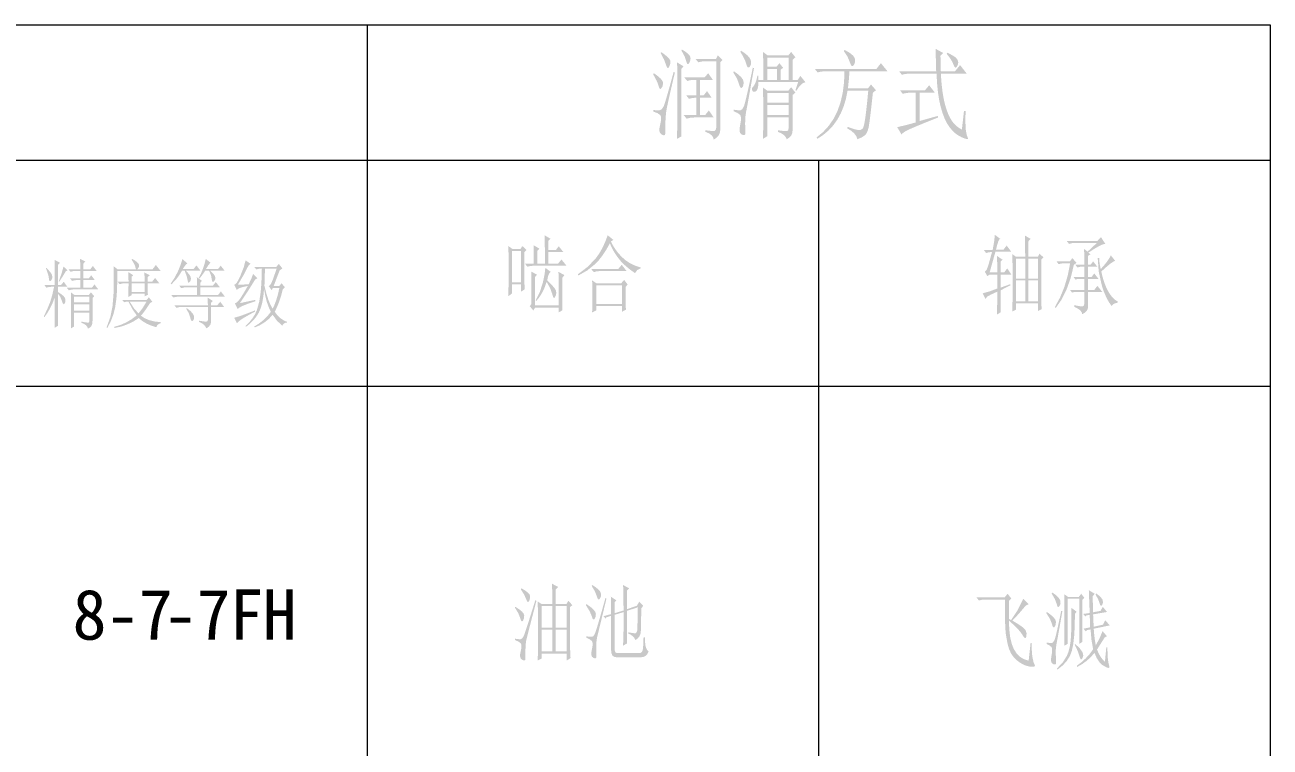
# Model space of a CAD drawing. Header units: millimetres. Extents: x -2378 to 2378, y -1682 to 1682.
# Drawn here: x -1490 to -938, y -1362 to -1042 of the extents above; entities that cross this region are included whole.
import ezdxf

# ---------------------------------------------------------------- set-up
doc = ezdxf.new("R2010")
doc.units = ezdxf.units.MM
doc.layers.add('细实线层', color=7, linetype='Continuous', lineweight=18)
doc.styles.get("Standard").update_dxf_attribs({"font": 'txt.shx'})

msp = doc.modelspace()

# ---------------------------------------------------------------- hatches: boundary and pattern name
at = {"layer": '细实线层'}
h = msp.add_hatch(color=0, dxfattribs=at)
h.paths.add_polyline_path([(-1192.561, -1057.042), (-1183.459, -1057.042), (-1182.666, -1055.507), (-1180.602, -1057.571), (-1181.554, -1058.576), (-1181.554, -1088.157), (-1181.682, -1089.606), (-1182.216, -1090.862), (-1183.147, -1091.929), (-1184.465, -1092.813), (-1184.753, -1091.762), (-1185.464, -1090.836), (-1186.6, -1090.038), (-1188.169, -1089.374), (-1188.169, -1088.686), (-1186.958, -1088.833), (-1185.946, -1088.95), (-1185.133, -1089.028), (-1184.518, -1089.056), (-1184.06, -1088.957), (-1183.717, -1088.659), (-1183.483, -1088.163), (-1183.354, -1087.469), (-1183.354, -1058.1), (-1188.01, -1058.1), (-1189.75, -1058.219), (-1191.291, -1058.576)], flags=0)
h.paths.add_polyline_path([(-1198.805, -1053.285), (-1198.541, -1052.914), (-1197.319, -1053.679), (-1196.345, -1054.389), (-1195.609, -1055.05), (-1195.101, -1055.666), (-1194.812, -1056.322), (-1194.737, -1057.028), (-1194.87, -1057.794), (-1195.207, -1058.629), (-1195.623, -1059.255), (-1195.994, -1059.39), (-1196.316, -1059.038), (-1196.583, -1058.206), (-1197.376, -1055.904)], flags=0)
h.paths.add_polyline_path([(-1197.482, -1065.297), (-1188.539, -1065.297), (-1186.899, -1063.392), (-1184.888, -1066.355), (-1190.497, -1066.355), (-1190.497, -1073.234), (-1188.963, -1073.234), (-1187.428, -1071.329), (-1185.417, -1074.24), (-1190.497, -1074.24), (-1190.497, -1081.965), (-1188.275, -1081.965), (-1186.634, -1079.902), (-1184.465, -1083.024), (-1193.196, -1083.024), (-1194.936, -1083.169), (-1196.477, -1083.553), (-1197.747, -1081.965), (-1192.244, -1081.965), (-1192.244, -1074.24), (-1193.871, -1074.385), (-1195.419, -1074.769), (-1196.636, -1073.234), (-1192.244, -1073.234), (-1192.244, -1066.355), (-1192.931, -1066.355), (-1194.671, -1066.474), (-1196.212, -1066.831)], flags=0)
h.paths.add_polyline_path([(-1200.763, -1058.576), (-1197.853, -1060.323), (-1198.805, -1061.54), (-1198.805, -1091.438), (-1200.763, -1092.496), (-1200.604, -1086.622), (-1200.604, -1063.233), (-1200.614, -1061.724), (-1200.644, -1060.448), (-1200.694, -1059.401)], flags=0)
h.paths.add_polyline_path([(-1201.663, -1063.074), (-1202.521, -1066.698), (-1203.271, -1069.91), (-1203.913, -1072.711), (-1204.447, -1075.099), (-1204.875, -1077.076), (-1205.197, -1078.642), (-1205.414, -1079.795), (-1205.526, -1080.537), (-1205.77, -1082.918), (-1205.896, -1085.775), (-1205.927, -1087.236), (-1205.942, -1088.448), (-1205.948, -1089.422), (-1205.949, -1090.168), (-1206.048, -1090.665), (-1206.346, -1090.895), (-1206.842, -1090.867), (-1207.536, -1090.591), (-1208.18, -1089.996), (-1208.515, -1089.083), (-1208.534, -1087.852), (-1208.224, -1086.305), (-1207.897, -1084.748), (-1207.788, -1083.493), (-1207.897, -1082.547), (-1208.224, -1081.913), (-1209.428, -1081.072), (-1211.188, -1080.431), (-1211.188, -1079.743), (-1210.067, -1079.802), (-1209.17, -1079.822), (-1208.501, -1079.802), (-1208.066, -1079.743), (-1207.417, -1079.267), (-1206.69, -1078.155), (-1206.464, -1077.605), (-1206.144, -1076.667), (-1205.73, -1075.343), (-1205.221, -1073.631), (-1204.619, -1071.533), (-1203.922, -1069.047), (-1203.13, -1066.175), (-1202.245, -1062.915)], flags=0)
h.paths.add_polyline_path([(-1210.976, -1063.392), (-1209.201, -1064.702), (-1207.927, -1065.859), (-1207.159, -1066.867), (-1206.901, -1067.731), (-1207.1, -1069.12), (-1207.695, -1070.112), (-1208.064, -1070.37), (-1208.383, -1070.271), (-1208.663, -1069.814), (-1208.912, -1069.001), (-1209.24, -1067.969), (-1209.746, -1066.778), (-1210.43, -1065.429), (-1211.294, -1063.921)], flags=0)
h.paths.add_polyline_path([(-1207.589, -1054.131), (-1206.07, -1055.252), (-1204.924, -1056.228), (-1204.144, -1057.056), (-1203.726, -1057.73), (-1203.64, -1059.046), (-1204.15, -1060.481), (-1204.537, -1061.028), (-1204.904, -1061.083), (-1205.251, -1060.652), (-1205.578, -1059.74), (-1206.518, -1057.273), (-1208.013, -1054.449)], flags=0)
h = msp.add_hatch(color=0, dxfattribs=at)
h.paths.add_polyline_path([(-1162.513, -1066.355), (-1162.515, -1064.13), (-1162.522, -1062.099), (-1162.532, -1060.261), (-1162.546, -1058.616), (-1162.562, -1057.165), (-1162.58, -1055.907), (-1162.599, -1054.843), (-1162.619, -1053.973), (-1160.608, -1055.507), (-1151.4, -1055.507), (-1150.183, -1053.973), (-1148.278, -1056.354), (-1149.495, -1057.412), (-1149.495, -1066.355), (-1147.273, -1066.355), (-1146.056, -1064.609), (-1143.886, -1067.36), (-1145.044, -1067.883), (-1146.003, -1068.683), (-1146.929, -1069.768), (-1147.855, -1071.17), (-1148.278, -1070.959), (-1147.061, -1067.36), (-1164.682, -1067.36), (-1164.762, -1068.948), (-1165, -1070.218), (-1165.443, -1071.124), (-1166.164, -1071.594), (-1166.918, -1071.607), (-1167.434, -1071.065), (-1167.574, -1070.648), (-1167.52, -1070.191), (-1167.278, -1069.695), (-1166.852, -1069.16), (-1166.356, -1068.453), (-1165.899, -1067.44), (-1165.483, -1066.109), (-1165.106, -1064.45), (-1164.682, -1064.45), (-1164.682, -1066.355)], flags=0)
h.paths.add_polyline_path([(-1160.714, -1072.176), (-1160.714, -1076.462), (-1151.294, -1076.462), (-1151.294, -1072.176)], flags=0)
h.paths.add_polyline_path([(-1160.714, -1077.52), (-1160.714, -1081.965), (-1151.294, -1081.965), (-1151.294, -1077.52)], flags=0)
h.paths.add_polyline_path([(-1162.619, -1092.496), (-1162.546, -1087.231), (-1162.513, -1081.489), (-1162.546, -1075.563), (-1162.619, -1069.795), (-1160.714, -1071.17), (-1151.4, -1071.17), (-1150.183, -1069.583), (-1148.278, -1072.017), (-1149.495, -1073.023), (-1149.495, -1088.157), (-1149.654, -1089.824), (-1150.13, -1091.014), (-1150.951, -1091.894), (-1152.088, -1092.655), (-1152.664, -1091.614), (-1153.517, -1090.717), (-1154.648, -1089.968), (-1156.057, -1089.374), (-1156.057, -1088.686), (-1154.489, -1088.893), (-1153.279, -1089.03), (-1152.426, -1089.088), (-1151.929, -1089.056), (-1151.453, -1088.646), (-1151.294, -1087.68), (-1151.294, -1083.024), (-1160.714, -1083.024), (-1160.714, -1091.279)], flags=0)
h.paths.add_polyline_path([(-1160.714, -1056.513), (-1160.714, -1060.481), (-1156.586, -1060.481), (-1155.369, -1058.947), (-1153.729, -1061.01), (-1154.84, -1061.857), (-1154.84, -1066.355), (-1151.294, -1066.355), (-1151.294, -1056.513)], flags=0)
h.paths.add_polyline_path([(-1160.714, -1061.54), (-1160.714, -1066.355), (-1156.48, -1066.355), (-1156.48, -1061.54)], flags=0)
h.paths.add_polyline_path([(-1166.64, -1061.169), (-1167.355, -1065.24), (-1167.99, -1068.839), (-1168.545, -1071.967), (-1169.022, -1074.623), (-1169.418, -1076.809), (-1169.736, -1078.523), (-1169.974, -1079.765), (-1170.133, -1080.537), (-1170.483, -1082.918), (-1170.556, -1085.775), (-1170.517, -1087.227), (-1170.483, -1088.415), (-1170.459, -1089.355), (-1170.45, -1090.062), (-1170.55, -1090.539), (-1170.847, -1090.783), (-1171.343, -1090.798), (-1172.038, -1090.591), (-1172.674, -1090.064), (-1173.004, -1089.195), (-1173.035, -1087.979), (-1172.779, -1086.41), (-1172.481, -1084.815), (-1172.382, -1083.526), (-1172.481, -1082.556), (-1172.779, -1081.913), (-1173.89, -1081.033), (-1175.636, -1080.272), (-1175.636, -1079.584), (-1174.546, -1079.722), (-1173.665, -1079.816), (-1173.002, -1079.86), (-1172.567, -1079.849), (-1171.919, -1079.419), (-1171.191, -1078.314), (-1170.973, -1077.731), (-1170.674, -1076.697), (-1170.295, -1075.211), (-1169.835, -1073.274), (-1169.293, -1070.885), (-1168.668, -1068.045), (-1167.961, -1064.753), (-1167.169, -1061.01)], flags=0)
h.paths.add_polyline_path([(-1175.53, -1062.545), (-1173.685, -1063.875), (-1172.355, -1065.092), (-1171.542, -1066.199), (-1171.244, -1067.202), (-1171.255, -1068.083), (-1171.37, -1068.816), (-1171.594, -1069.389), (-1171.932, -1069.795), (-1172.311, -1069.954), (-1172.66, -1069.722), (-1172.989, -1069.103), (-1173.308, -1068.101), (-1174.234, -1065.647), (-1175.795, -1063.074)], flags=0)
h.paths.add_polyline_path([(-1172.355, -1053.443), (-1170.659, -1054.594), (-1169.379, -1055.666), (-1168.516, -1056.658), (-1168.069, -1057.571), (-1167.912, -1058.405), (-1167.924, -1059.165), (-1168.114, -1059.855), (-1168.492, -1060.481), (-1168.941, -1060.888), (-1169.339, -1060.838), (-1169.698, -1060.332), (-1170.027, -1059.37), (-1170.425, -1058.169), (-1170.993, -1056.87), (-1171.738, -1055.471), (-1172.673, -1053.973)], flags=0)
h = msp.add_hatch(color=0, dxfattribs=at)
h.paths.add_polyline_path([(-1139.669, -1061.54), (-1112.417, -1061.54), (-1110.406, -1058.947), (-1107.496, -1062.545), (-1124.323, -1062.545), (-1124.588, -1066.09), (-1125.011, -1070.112), (-1116.121, -1070.112), (-1114.798, -1068.419), (-1112.576, -1070.959), (-1113.952, -1072.017), (-1114.294, -1075.162), (-1114.607, -1077.969), (-1114.892, -1080.438), (-1115.149, -1082.567), (-1115.378, -1084.357), (-1115.581, -1085.806), (-1115.758, -1086.914), (-1115.909, -1087.68), (-1116.226, -1088.782), (-1116.617, -1089.704), (-1117.078, -1090.449), (-1117.603, -1091.014), (-1118.999, -1091.894), (-1120.831, -1092.655), (-1121.318, -1091.314), (-1122.226, -1090.068), (-1123.562, -1088.912), (-1125.329, -1087.839), (-1125.17, -1087.151), (-1123.494, -1087.769), (-1122.121, -1088.203), (-1121.055, -1088.468), (-1120.302, -1088.58), (-1119.309, -1088.487), (-1118.555, -1087.998), (-1118.247, -1087.483), (-1117.953, -1086.576), (-1117.67, -1085.282), (-1117.391, -1083.606), (-1117.094, -1081.454), (-1116.763, -1078.658), (-1116.401, -1075.227), (-1116.015, -1071.17), (-1125.17, -1071.17), (-1125.899, -1074.769), (-1126.898, -1078.104), (-1128.167, -1081.174), (-1129.708, -1083.976), (-1131.521, -1086.511), (-1133.608, -1088.777), (-1135.971, -1090.772), (-1138.611, -1092.496), (-1138.875, -1091.808), (-1135.991, -1089.439), (-1133.489, -1086.7), (-1131.37, -1083.591), (-1129.635, -1080.113), (-1128.284, -1076.269), (-1127.319, -1072.058), (-1126.739, -1067.483), (-1126.546, -1062.545), (-1135.171, -1062.545), (-1136.911, -1062.691), (-1138.452, -1063.074)], flags=0)
h.paths.add_polyline_path([(-1126.546, -1053.073), (-1124.96, -1053.935), (-1123.701, -1054.773), (-1122.78, -1055.581), (-1122.207, -1056.354), (-1121.911, -1057.149), (-1121.823, -1057.954), (-1121.954, -1058.78), (-1122.312, -1059.635), (-1122.787, -1060.23), (-1123.252, -1060.27), (-1123.697, -1059.754), (-1124.112, -1058.682), (-1125.183, -1056.102), (-1126.81, -1053.602)], flags=0)
h = msp.add_hatch(color=0, dxfattribs=at)
h.paths.add_polyline_path([(-1093.172, -1084.558), (-1085.234, -1082.336), (-1085.075, -1083.024), (-1088.976, -1084.581), (-1092.272, -1085.921), (-1094.972, -1087.042), (-1097.087, -1087.945), (-1098.723, -1088.708), (-1099.971, -1089.407), (-1100.823, -1090.036), (-1101.268, -1090.591), (-1103.173, -1087.31), (-1098.966, -1086.318), (-1095.077, -1085.246), (-1095.077, -1072.017), (-1097.458, -1072.017), (-1099.158, -1072.163), (-1100.739, -1072.546), (-1101.956, -1070.959), (-1090.843, -1070.959), (-1089.044, -1068.736), (-1086.504, -1072.017), (-1093.172, -1072.017)], flags=0)
h.paths.add_polyline_path([(-1081.001, -1054.29), (-1078.785, -1055.454), (-1077.244, -1056.46), (-1076.41, -1057.485), (-1076.132, -1058.629), (-1076.364, -1059.74), (-1076.873, -1060.693), (-1077.23, -1060.942), (-1077.588, -1060.819), (-1077.945, -1060.328), (-1078.302, -1059.476), (-1078.78, -1058.413), (-1079.427, -1057.286), (-1080.252, -1056.09), (-1081.265, -1054.819)], flags=0)
h.paths.add_polyline_path([(-1084.017, -1055.666), (-1083.977, -1059.383), (-1083.858, -1062.545), (-1077.561, -1062.545), (-1075.339, -1059.793), (-1072.375, -1063.603), (-1083.858, -1063.603), (-1083.562, -1067.721), (-1083.157, -1071.342), (-1082.653, -1074.468), (-1082.059, -1077.097), (-1081.394, -1079.339), (-1080.67, -1081.304), (-1079.886, -1082.991), (-1079.043, -1084.4), (-1078.109, -1085.63), (-1077.052, -1086.701), (-1075.865, -1087.614), (-1074.545, -1088.368), (-1074.108, -1084.598), (-1073.592, -1080.113), (-1072.905, -1080.113), (-1072.954, -1083.168), (-1072.944, -1085.663), (-1072.875, -1087.592), (-1072.746, -1088.95), (-1072.362, -1090.816), (-1071.899, -1092.125), (-1071.889, -1092.493), (-1072.336, -1092.562), (-1073.239, -1092.334), (-1074.598, -1091.808), (-1076.127, -1090.993), (-1077.541, -1089.969), (-1078.847, -1088.727), (-1080.048, -1087.257), (-1081.18, -1085.511), (-1082.198, -1083.447), (-1083.107, -1081.066), (-1083.911, -1078.367), (-1084.595, -1075.331), (-1085.135, -1071.858), (-1085.526, -1067.949), (-1085.763, -1063.603), (-1097.828, -1063.603), (-1099.568, -1063.722), (-1101.109, -1064.08), (-1102.379, -1062.545), (-1085.922, -1062.545), (-1086.187, -1052.597), (-1082.8, -1054.449)], flags=0)
h = msp.add_hatch(color=0, dxfattribs=at)
h.paths.add_polyline_path([(-1264.177, -1147.837), (-1264.187, -1145.095), (-1264.21, -1142.818), (-1264.233, -1141), (-1264.243, -1139.635), (-1261.664, -1141.157), (-1262.656, -1142.149), (-1262.656, -1147.837), (-1259.282, -1147.837), (-1259.282, -1140.958), (-1259.324, -1138.23), (-1259.415, -1135.203), (-1256.769, -1136.791), (-1257.761, -1137.717), (-1257.761, -1141.752), (-1254.387, -1141.752), (-1253.131, -1140.098), (-1251.08, -1142.612), (-1257.761, -1142.612), (-1257.761, -1147.837), (-1253.461, -1147.837), (-1251.94, -1145.919), (-1249.691, -1148.697), (-1264.177, -1148.697), (-1265.674, -1148.829), (-1267.021, -1149.16), (-1268.08, -1147.837)], flags=0)
h.paths.add_polyline_path([(-1259.084, -1149.623), (-1256.703, -1151.409), (-1257.21, -1151.943), (-1257.637, -1152.757), (-1257.977, -1153.856), (-1258.224, -1155.246), (-1257.009, -1156.436), (-1256.041, -1157.428), (-1255.322, -1158.222), (-1254.851, -1158.817), (-1254.371, -1159.768), (-1254.189, -1160.67), (-1254.338, -1161.612), (-1254.784, -1162.654), (-1255.082, -1163.015), (-1255.38, -1162.91), (-1255.677, -1162.347), (-1255.975, -1161.331), (-1256.909, -1158.71), (-1258.489, -1155.841), (-1259.379, -1158.383), (-1260.456, -1160.653), (-1261.707, -1162.65), (-1263.119, -1164.374), (-1263.317, -1163.911), (-1261.49, -1160.306), (-1260.208, -1156.304), (-1259.763, -1154.33), (-1259.423, -1152.567), (-1259.194, -1151.002)], flags=0)
h.paths.add_polyline_path([(-1253.131, -1166.292), (-1253.131, -1157.495), (-1253.142, -1155.558), (-1253.172, -1153.906), (-1253.214, -1152.527), (-1253.263, -1151.409), (-1250.617, -1152.864), (-1251.543, -1154.055), (-1251.543, -1164.043), (-1251.535, -1165.953), (-1251.477, -1168.409), (-1253.131, -1169.401), (-1253.131, -1167.218), (-1263.582, -1167.218), (-1264.376, -1168.541), (-1265.963, -1166.623), (-1265.235, -1165.697), (-1265.235, -1159.611), (-1265.268, -1155.295), (-1265.302, -1151.277), (-1262.722, -1152.732), (-1263.714, -1153.79), (-1263.714, -1166.292)], flags=0)
h.paths.add_polyline_path([(-1275.488, -1162.257), (-1275.339, -1156.544), (-1275.29, -1150.285), (-1275.302, -1147.221), (-1275.339, -1144.48), (-1275.401, -1142.062), (-1275.488, -1139.966), (-1273.636, -1141.289), (-1270.064, -1141.289), (-1269.27, -1139.966), (-1267.418, -1141.752), (-1268.344, -1142.612), (-1268.344, -1154.849), (-1268.295, -1157.123), (-1268.146, -1159.148), (-1269.866, -1160.207), (-1269.866, -1156.899), (-1273.768, -1156.899), (-1273.768, -1160.934)], flags=0)
h.paths.add_polyline_path([(-1273.768, -1142.149), (-1273.768, -1156.039), (-1269.866, -1156.039), (-1269.866, -1142.149)], flags=0)
h = msp.add_hatch(color=0, dxfattribs=at)
h.paths.add_polyline_path([(-1228.932, -1137.254), (-1229.99, -1137.982), (-1229.194, -1139.581), (-1228.188, -1141.206), (-1226.958, -1142.856), (-1225.492, -1144.53), (-1223.767, -1146.105), (-1221.763, -1147.457), (-1219.474, -1148.586), (-1216.893, -1149.491), (-1216.893, -1149.888), (-1218.39, -1150.673), (-1219.341, -1152.004), (-1221.797, -1150.217), (-1223.913, -1148.424), (-1225.694, -1146.619), (-1227.146, -1144.795), (-1228.314, -1143.073), (-1229.246, -1141.487), (-1229.955, -1140.051), (-1230.453, -1138.775), (-1232.09, -1141.654), (-1233.728, -1144.141), (-1235.365, -1146.245), (-1237.002, -1147.97), (-1240.516, -1150.814), (-1244.476, -1153.063), (-1244.608, -1152.467), (-1240.35, -1149.235), (-1236.737, -1145.456), (-1235.213, -1143.324), (-1233.818, -1140.9), (-1232.561, -1138.191), (-1231.445, -1135.203)], flags=0)
h.paths.add_polyline_path([(-1238.722, -1150.219), (-1226.815, -1150.219), (-1225.228, -1148.3), (-1223.045, -1151.078), (-1235.017, -1151.078), (-1236.357, -1151.211), (-1237.597, -1151.541)], flags=0)
h.paths.add_polyline_path([(-1236.539, -1157.362), (-1236.539, -1165.697), (-1225.162, -1165.697), (-1225.162, -1157.362)], flags=0)
h.paths.add_polyline_path([(-1223.508, -1158.09), (-1223.506, -1161.252), (-1223.491, -1163.993), (-1223.452, -1166.313), (-1223.376, -1168.21), (-1225.162, -1169.136), (-1225.162, -1166.623), (-1236.539, -1166.623), (-1236.539, -1168.541), (-1238.325, -1169.401), (-1238.292, -1165.755), (-1238.258, -1162.257), (-1238.325, -1155.246), (-1236.539, -1156.436), (-1225.426, -1156.436), (-1224.169, -1154.981), (-1222.582, -1157.032)], flags=0)
h = msp.add_hatch(color=0, dxfattribs=at)
h.paths.add_polyline_path([(-1045.042, -1155.246), (-1045.042, -1164.506), (-1040.809, -1164.506), (-1040.809, -1155.246)], flags=0)
h.paths.add_polyline_path([(-1039.353, -1164.506), (-1039.221, -1167.946), (-1040.809, -1168.806), (-1040.809, -1165.366), (-1050.598, -1165.366), (-1050.598, -1168.21), (-1052.186, -1169.004), (-1052.137, -1166.402), (-1052.095, -1163.365), (-1052.065, -1159.907), (-1052.053, -1156.039), (-1052.065, -1152.207), (-1052.095, -1148.846), (-1052.137, -1145.956), (-1052.186, -1143.538), (-1050.598, -1144.728), (-1046.497, -1144.728), (-1046.508, -1141.614), (-1046.538, -1139.015), (-1046.581, -1136.924), (-1046.629, -1135.336), (-1044.116, -1136.791), (-1045.042, -1137.849), (-1045.042, -1144.728), (-1040.875, -1144.728), (-1040.147, -1143.339), (-1038.427, -1144.993), (-1039.353, -1145.919)], flags=0)
h.paths.add_polyline_path([(-1050.598, -1145.588), (-1050.598, -1154.386), (-1046.497, -1154.386), (-1046.497, -1145.588)], flags=0)
h.paths.add_polyline_path([(-1045.042, -1145.588), (-1045.042, -1154.386), (-1040.809, -1154.386), (-1040.809, -1145.588)], flags=0)
h.paths.add_polyline_path([(-1050.598, -1155.246), (-1050.598, -1164.506), (-1046.497, -1164.506), (-1046.497, -1155.246)], flags=0)
h.paths.add_polyline_path([(-1057.411, -1159.611), (-1057.409, -1162.888), (-1057.395, -1165.581), (-1057.355, -1167.704), (-1057.279, -1169.269), (-1058.933, -1170.327), (-1058.899, -1164.895), (-1058.866, -1160.207), (-1060.48, -1160.938), (-1061.752, -1161.546), (-1062.689, -1162.03), (-1063.298, -1162.389), (-1064.092, -1163.448), (-1065.349, -1160.934), (-1062.157, -1160.049), (-1058.866, -1158.817), (-1058.866, -1152.6), (-1062.24, -1152.6), (-1063.232, -1153.327), (-1064.356, -1151.409), (-1063.521, -1150.409), (-1062.835, -1148.565), (-1062.107, -1145.985), (-1061.181, -1142.612), (-1062.529, -1142.744), (-1063.827, -1143.075), (-1064.819, -1141.752), (-1060.917, -1141.752), (-1060.537, -1139.726), (-1060.255, -1138.048), (-1059.925, -1135.005), (-1057.543, -1136.791), (-1057.963, -1137.089), (-1058.42, -1137.982), (-1058.901, -1139.47), (-1059.396, -1141.553), (-1056.088, -1141.553), (-1054.699, -1139.767), (-1052.649, -1142.479), (-1059.66, -1142.479), (-1062.24, -1151.674), (-1058.866, -1151.674), (-1058.899, -1147.788), (-1058.933, -1144.398), (-1056.485, -1146.051), (-1057.411, -1146.911), (-1057.411, -1151.674), (-1055.824, -1151.674), (-1054.435, -1149.888), (-1052.649, -1152.6), (-1057.411, -1152.6), (-1057.411, -1158.421), (-1053.112, -1156.899), (-1052.979, -1157.362)], flags=0)
h = msp.add_hatch(color=0, dxfattribs=at)
h.paths.add_polyline_path([(-1024.944, -1148.433), (-1026.382, -1154.274), (-1028.21, -1159.396), (-1030.423, -1163.799), (-1033.014, -1167.483), (-1033.345, -1167.02), (-1031.025, -1162.755), (-1029.128, -1158.106), (-1027.652, -1153.086), (-1026.598, -1147.705), (-1030.236, -1147.705), (-1031.691, -1147.97), (-1032.617, -1146.779), (-1026.664, -1146.779), (-1025.606, -1145.324), (-1023.82, -1147.374)], flags=0)
h.paths.add_polyline_path([(-1014.361, -1145.324), (-1013.633, -1145.324), (-1013.67, -1146.079), (-1013.584, -1147.151), (-1013.373, -1148.533), (-1013.038, -1150.219), (-1011.526, -1148.505), (-1010.268, -1146.928), (-1009.271, -1145.475), (-1008.54, -1144.133), (-1006.622, -1146.514), (-1007.564, -1146.961), (-1008.904, -1147.903), (-1010.64, -1149.342), (-1012.773, -1151.277), (-1012.167, -1153.843), (-1011.442, -1156.18), (-1010.606, -1158.281), (-1009.664, -1160.14), (-1008.661, -1161.716), (-1007.639, -1162.968), (-1006.604, -1163.898), (-1005.563, -1164.506), (-1005.563, -1165.101), (-1006.543, -1165.311), (-1007.3, -1165.639), (-1007.833, -1166.078), (-1008.143, -1166.623), (-1009.394, -1164.86), (-1010.557, -1162.737), (-1011.622, -1160.242), (-1012.575, -1157.362), (-1013.914, -1151.318)], flags=0)
h.paths.add_polyline_path([(-1020.314, -1148.3), (-1020.324, -1145.921), (-1020.347, -1143.951), (-1020.37, -1142.403), (-1020.38, -1141.289), (-1018.859, -1142.479), (-1014.692, -1138.577), (-1024.217, -1138.577), (-1025.713, -1138.709), (-1027.061, -1139.04), (-1028.119, -1137.717), (-1014.493, -1137.717), (-1012.906, -1136.063), (-1010.987, -1139.04), (-1011.98, -1139.203), (-1013.567, -1139.9), (-1015.75, -1141.142), (-1018.528, -1142.942), (-1017.536, -1143.67), (-1018.594, -1144.265), (-1018.594, -1148.3), (-1017.536, -1148.3), (-1016.411, -1146.779), (-1014.493, -1149.16), (-1018.594, -1149.16), (-1018.594, -1153.658), (-1017.073, -1153.658), (-1015.882, -1152.137), (-1014.03, -1154.518), (-1018.594, -1154.518), (-1018.594, -1159.413), (-1015.882, -1159.413), (-1014.493, -1157.627), (-1012.31, -1160.339), (-1018.594, -1160.339), (-1018.594, -1166.755), (-1018.766, -1167.795), (-1019.272, -1168.723), (-1020.101, -1169.527), (-1021.24, -1170.195), (-1021.425, -1169.352), (-1022.075, -1168.516), (-1023.184, -1167.692), (-1024.746, -1166.887), (-1024.746, -1166.16), (-1022.571, -1166.606), (-1021.24, -1166.755), (-1020.554, -1166.457), (-1020.314, -1165.564), (-1020.314, -1160.339), (-1024.68, -1160.339), (-1025.738, -1160.603), (-1026.664, -1159.413), (-1020.314, -1159.413), (-1020.314, -1154.518), (-1022.894, -1154.518), (-1024.217, -1154.849), (-1025.143, -1153.658), (-1020.314, -1153.658), (-1020.314, -1149.16), (-1022.1, -1149.16), (-1023.357, -1149.491), (-1024.283, -1148.3)], flags=0)
h = msp.add_hatch(color=0, dxfattribs=at)
h.paths.add_polyline_path([(-1467.794, -1162.4), (-1467.794, -1164.995), (-1461.05, -1164.995), (-1461.05, -1162.4)], flags=0)
h.paths.add_polyline_path([(-1467.794, -1165.802), (-1467.794, -1168.626), (-1461.05, -1168.626), (-1461.05, -1165.802)], flags=0)
h.paths.add_polyline_path([(-1470.331, -1150.237), (-1465.085, -1150.237), (-1465.095, -1148.755), (-1465.121, -1147.506), (-1465.158, -1146.483), (-1465.2, -1145.683), (-1462.894, -1146.835), (-1463.759, -1147.873), (-1463.759, -1150.237), (-1460.646, -1150.237), (-1459.493, -1148.795), (-1457.879, -1150.986), (-1463.759, -1150.986), (-1463.759, -1154.272), (-1461.28, -1154.272), (-1460.242, -1152.946), (-1458.686, -1155.021), (-1463.759, -1155.021), (-1463.759, -1158.423), (-1459.897, -1158.423), (-1458.801, -1156.981), (-1457.13, -1159.172), (-1467.679, -1159.172), (-1468.983, -1159.287), (-1470.158, -1159.576), (-1471.08, -1158.423), (-1465.085, -1158.423), (-1465.085, -1155.021), (-1466.238, -1155.021), (-1467.542, -1155.137), (-1468.717, -1155.425), (-1469.639, -1154.272), (-1465.085, -1154.272), (-1465.085, -1150.986), (-1466.93, -1150.986), (-1468.263, -1151.101), (-1469.466, -1151.39)], flags=0)
h.paths.add_polyline_path([(-1469.236, -1176.466), (-1469.156, -1172.287), (-1469.12, -1167.589), (-1469.13, -1165.265), (-1469.156, -1163.308), (-1469.193, -1161.719), (-1469.236, -1160.498), (-1467.679, -1161.651), (-1461.28, -1161.651), (-1460.358, -1160.498), (-1458.859, -1162.285), (-1459.666, -1162.919), (-1459.666, -1173.18), (-1459.789, -1174.492), (-1460.127, -1175.371), (-1460.732, -1176.02), (-1461.684, -1176.582), (-1461.988, -1175.771), (-1462.563, -1175.068), (-1463.419, -1174.474), (-1464.566, -1173.988), (-1464.566, -1173.469), (-1463.408, -1173.687), (-1462.52, -1173.829), (-1461.891, -1173.906), (-1461.511, -1173.93), (-1461.172, -1173.671), (-1461.05, -1173.065), (-1461.05, -1169.433), (-1467.794, -1169.433), (-1467.794, -1175.659)], flags=0)
h.paths.add_polyline_path([(-1470.677, -1150.756), (-1471.484, -1151.159), (-1473.084, -1153.796), (-1474.424, -1155.829), (-1474.597, -1155.54), (-1473.343, -1152.074), (-1472.521, -1149.084)], flags=0)
h.paths.add_polyline_path([(-1480.131, -1149.603), (-1479.275, -1150.498), (-1478.603, -1151.274), (-1478.104, -1151.921), (-1477.767, -1152.427), (-1477.501, -1153.371), (-1477.537, -1154.272), (-1477.825, -1155.007), (-1478.286, -1155.483), (-1478.556, -1155.546), (-1478.762, -1155.382), (-1478.902, -1154.98), (-1478.978, -1154.33), (-1479.096, -1153.497), (-1479.36, -1152.471), (-1479.764, -1151.249), (-1480.304, -1149.833)], flags=0)
h.paths.add_polyline_path([(-1476.384, -1151.908), (-1476.394, -1149.993), (-1476.42, -1148.392), (-1476.457, -1147.093), (-1476.499, -1146.086), (-1474.078, -1147.354), (-1475, -1148.392), (-1475, -1157.212), (-1473.559, -1157.212), (-1472.406, -1155.829), (-1470.792, -1158.019), (-1475, -1158.019), (-1475, -1160.325), (-1473.619, -1161.235), (-1472.594, -1162.069), (-1471.936, -1162.838), (-1471.657, -1163.553), (-1471.686, -1164.735), (-1472.06, -1165.571), (-1472.362, -1165.746), (-1472.658, -1165.585), (-1472.944, -1165.101), (-1473.213, -1164.303), (-1473.934, -1162.53), (-1475, -1161.017), (-1475, -1170.356), (-1474.986, -1172.935), (-1474.885, -1175.256), (-1476.499, -1176.293), (-1476.478, -1175.439), (-1476.457, -1174.346), (-1476.437, -1173.012), (-1476.42, -1171.437), (-1476.405, -1169.618), (-1476.394, -1167.554), (-1476.386, -1165.245), (-1476.384, -1162.689), (-1477.315, -1165.153), (-1478.387, -1167.445), (-1479.61, -1169.563), (-1480.996, -1171.509), (-1481.226, -1171.105), (-1479.713, -1167.992), (-1478.459, -1164.879), (-1477.479, -1161.622), (-1476.672, -1158.019), (-1477.594, -1158.019), (-1478.928, -1158.134), (-1480.131, -1158.423), (-1480.996, -1157.212), (-1476.384, -1157.212)], flags=0)
h = msp.add_hatch(color=0, dxfattribs=at)
h.paths.add_polyline_path([(-1443.822, -1162.573), (-1443.743, -1159.792), (-1443.707, -1156.578), (-1446.416, -1156.578), (-1447.685, -1156.866), (-1448.492, -1155.829), (-1443.707, -1155.829), (-1443.743, -1153.796), (-1443.822, -1151.505), (-1441.574, -1152.946), (-1442.381, -1153.58), (-1442.381, -1155.829), (-1436.558, -1155.829), (-1436.674, -1151.678), (-1434.31, -1152.946), (-1435.233, -1153.753), (-1435.233, -1155.829), (-1433.273, -1155.829), (-1431.947, -1154.099), (-1429.987, -1156.578), (-1435.233, -1156.578), (-1435.231, -1158.309), (-1435.218, -1159.705), (-1435.184, -1160.777), (-1435.117, -1161.536), (-1436.558, -1162.285), (-1436.558, -1161.132), (-1442.381, -1161.132), (-1442.381, -1161.766)], flags=0)
h.paths.add_polyline_path([(-1434.195, -1165.283), (-1435.352, -1167.056), (-1436.407, -1168.576), (-1437.365, -1169.847), (-1438.23, -1170.875), (-1436.456, -1172.021), (-1434.411, -1172.871), (-1432.085, -1173.428), (-1429.468, -1173.699), (-1429.468, -1174.218), (-1430.203, -1174.456), (-1430.765, -1174.823), (-1431.154, -1175.321), (-1431.37, -1175.948), (-1433.705, -1175.236), (-1435.78, -1174.319), (-1437.596, -1173.208), (-1439.153, -1171.912), (-1441.704, -1173.489), (-1444.348, -1174.751), (-1447.089, -1175.69), (-1449.933, -1176.293), (-1449.99, -1175.775), (-1447.331, -1174.974), (-1444.795, -1173.865), (-1442.378, -1172.443), (-1440.075, -1170.702), (-1441.977, -1167.978), (-1443.707, -1164.649), (-1444.744, -1164.649), (-1445.667, -1164.879), (-1446.532, -1163.842), (-1435.636, -1163.842), (-1434.714, -1162.689), (-1433.157, -1164.649)], flags=0)
h.paths.add_polyline_path([(-1443.188, -1164.649), (-1441.25, -1167.632), (-1439.268, -1169.837), (-1437.358, -1167.329), (-1435.751, -1164.649)], flags=0)
h.paths.add_polyline_path([(-1442.381, -1156.578), (-1442.381, -1160.325), (-1436.558, -1160.325), (-1436.558, -1156.578)], flags=0)
h.paths.add_polyline_path([(-1450.336, -1148.911), (-1448.607, -1150.237), (-1440.421, -1150.237), (-1440.882, -1148.565), (-1441.437, -1147.484), (-1442.381, -1145.971), (-1442.035, -1145.683), (-1440.977, -1146.343), (-1440.14, -1146.944), (-1439.53, -1147.49), (-1439.153, -1147.988), (-1439, -1148.486), (-1439.059, -1149.026), (-1439.323, -1149.61), (-1439.787, -1150.237), (-1433.042, -1150.237), (-1431.601, -1148.392), (-1429.525, -1150.986), (-1448.665, -1150.986), (-1448.687, -1154.67), (-1448.758, -1157.933), (-1448.883, -1160.763), (-1449.068, -1163.15), (-1449.637, -1167.171), (-1450.509, -1170.586), (-1451.677, -1173.57), (-1453.103, -1176.293), (-1453.449, -1176.063), (-1451.756, -1171.444), (-1450.797, -1166.609), (-1450.38, -1161.629), (-1450.221, -1156.52), (-1450.223, -1154.132), (-1450.235, -1152.067), (-1450.27, -1150.327)], flags=0)
h = msp.add_hatch(color=0, dxfattribs=at)
h.paths.add_polyline_path([(-1419.802, -1145.798), (-1417.554, -1147.758), (-1417.976, -1147.965), (-1418.462, -1148.421), (-1419.013, -1149.136), (-1419.63, -1150.121), (-1414.845, -1150.121), (-1413.634, -1148.565), (-1411.847, -1150.871), (-1418.304, -1150.871), (-1417.035, -1152.29), (-1416.286, -1153.407), (-1416.034, -1154.366), (-1416.171, -1155.194), (-1416.545, -1155.836), (-1416.92, -1156.174), (-1417.266, -1156.124), (-1417.439, -1155.598), (-1417.626, -1154.69), (-1417.9, -1153.523), (-1418.822, -1150.871), (-1419.975, -1150.871), (-1421.056, -1152.607), (-1422.051, -1154.041), (-1423.232, -1155.425), (-1424.76, -1156.981), (-1424.991, -1156.578), (-1423.312, -1154.077), (-1421.935, -1151.447), (-1420.782, -1148.731)], flags=0)
h.paths.add_polyline_path([(-1413.346, -1157.5), (-1413.382, -1155.346), (-1413.461, -1153.753), (-1411.155, -1155.425), (-1411.847, -1156.174), (-1411.847, -1157.5), (-1406.313, -1157.5), (-1405.045, -1155.944), (-1403.258, -1158.25), (-1411.847, -1158.25), (-1411.847, -1161.651), (-1404.007, -1161.651), (-1402.796, -1160.094), (-1401.009, -1162.4), (-1421.359, -1162.4), (-1422.692, -1162.516), (-1423.895, -1162.804), (-1424.76, -1161.651), (-1413.346, -1161.651), (-1413.346, -1158.25), (-1417.9, -1158.25), (-1419.204, -1158.365), (-1420.379, -1158.653), (-1421.301, -1157.5)], flags=0)
h.paths.add_polyline_path([(-1408.561, -1166.205), (-1408.597, -1164.656), (-1408.676, -1162.804), (-1406.313, -1164.36), (-1407.12, -1165.167), (-1407.12, -1166.205), (-1404.353, -1166.205), (-1403.085, -1164.649), (-1401.355, -1166.955), (-1407.12, -1166.955), (-1407.12, -1172.777), (-1407.206, -1173.944), (-1407.466, -1174.852), (-1408.071, -1175.638), (-1409.195, -1176.466), (-1409.726, -1175.538), (-1410.456, -1174.744), (-1411.392, -1174.091), (-1412.539, -1173.584), (-1412.539, -1173.065), (-1410.636, -1173.361), (-1409.426, -1173.526), (-1408.777, -1173.31), (-1408.561, -1172.662), (-1408.561, -1166.955), (-1420.033, -1166.955), (-1421.337, -1167.07), (-1422.512, -1167.358), (-1423.434, -1166.205)], flags=0)
h.paths.add_polyline_path([(-1417.9, -1167.473), (-1416.293, -1168.77), (-1415.248, -1169.895), (-1414.722, -1170.983), (-1414.672, -1172.028), (-1414.96, -1172.849), (-1415.421, -1173.238), (-1415.703, -1173.215), (-1415.947, -1172.964), (-1416.159, -1172.476), (-1416.344, -1171.739), (-1416.949, -1169.895), (-1418.073, -1167.877)], flags=0)
h.paths.add_polyline_path([(-1407.523, -1150.871), (-1406.255, -1152.125), (-1405.506, -1153.119), (-1405.246, -1153.969), (-1405.333, -1154.733), (-1405.643, -1155.367), (-1406.082, -1155.829), (-1406.329, -1155.893), (-1406.543, -1155.742), (-1406.715, -1155.375), (-1406.832, -1154.791), (-1407.041, -1153.544), (-1407.293, -1152.6), (-1408.042, -1150.871), (-1409.714, -1150.871), (-1410.525, -1152.069), (-1411.227, -1153.061), (-1411.822, -1153.838), (-1412.308, -1154.387), (-1412.596, -1154.099), (-1411.631, -1152.211), (-1410.752, -1150.064), (-1410.01, -1147.83), (-1409.484, -1145.683), (-1407.408, -1147.354), (-1407.841, -1147.837), (-1408.446, -1148.623), (-1409.015, -1149.502), (-1409.368, -1150.121), (-1404.007, -1150.121), (-1402.854, -1148.68), (-1401.182, -1150.871)], flags=0)
h = msp.add_hatch(color=0, dxfattribs=at)
h.paths.add_polyline_path([(-1387.587, -1164.476), (-1390.57, -1165.469), (-1392.861, -1166.371), (-1394.461, -1167.175), (-1395.369, -1167.877), (-1396.637, -1165.398), (-1395.564, -1164.843), (-1394.447, -1163.553), (-1393.798, -1162.569), (-1392.977, -1161.255), (-1391.982, -1159.605), (-1390.815, -1157.616), (-1393.64, -1158.307), (-1394.901, -1158.776), (-1395.773, -1159.46), (-1396.868, -1157.097), (-1396.339, -1156.857), (-1395.708, -1156.131), (-1394.979, -1154.908), (-1394.158, -1153.177), (-1392.703, -1149.487), (-1391.853, -1146.317), (-1389.662, -1147.873), (-1390.584, -1148.68), (-1392.789, -1152.932), (-1395.254, -1157.097), (-1390.527, -1156.981), (-1389.366, -1154.603), (-1388.509, -1152.312), (-1386.549, -1154.272), (-1387.587, -1154.791), (-1390.772, -1159.885), (-1394.389, -1165.283), (-1387.587, -1163.842)], flags=0)
h.paths.add_polyline_path([(-1396.868, -1171.739), (-1395.29, -1171.308), (-1393.236, -1170.622), (-1390.707, -1169.688), (-1387.702, -1168.511), (-1387.702, -1169.03), (-1389.723, -1170.144), (-1391.377, -1171.069), (-1392.663, -1171.81), (-1393.582, -1172.373), (-1394.879, -1173.339), (-1395.657, -1174.218)], flags=0)
h.paths.add_polyline_path([(-1376.749, -1150.756), (-1377.658, -1153.102), (-1378.399, -1155.043), (-1378.978, -1156.584), (-1379.401, -1157.731), (-1376.922, -1157.731), (-1375.942, -1156.463), (-1374.443, -1158.25), (-1375.365, -1159.172), (-1376.11, -1161.995), (-1376.958, -1164.591), (-1377.903, -1166.971), (-1378.939, -1169.145), (-1377.752, -1170.658), (-1376.446, -1171.905), (-1375.032, -1172.882), (-1373.521, -1173.584), (-1373.521, -1173.988), (-1374.201, -1174.007), (-1374.774, -1174.233), (-1375.239, -1174.652), (-1375.596, -1175.256), (-1377.88, -1173.166), (-1379.862, -1170.471), (-1381.559, -1172.277), (-1383.45, -1173.807), (-1385.536, -1175.068), (-1387.817, -1176.063), (-1388.048, -1175.659), (-1385.898, -1174.317), (-1383.948, -1172.791), (-1382.203, -1171.071), (-1380.669, -1169.145), (-1381.64, -1167.026), (-1382.47, -1164.641), (-1383.149, -1161.987), (-1383.667, -1159.057), (-1383.97, -1162.235), (-1384.452, -1165.023), (-1385.118, -1167.423), (-1385.972, -1169.433), (-1387.043, -1171.186), (-1388.35, -1172.82), (-1389.896, -1174.346), (-1391.68, -1175.775), (-1391.853, -1175.429), (-1390.112, -1173.624), (-1388.696, -1171.84), (-1387.605, -1170.078), (-1386.837, -1168.338), (-1385.807, -1164.649), (-1385.165, -1160.44), (-1384.971, -1158.104), (-1384.819, -1155.584), (-1384.711, -1152.869), (-1384.647, -1149.948), (-1385.951, -1150.064), (-1387.125, -1150.352), (-1388.048, -1149.199), (-1378.19, -1149.199), (-1377.152, -1147.873), (-1375.538, -1149.948)], flags=0)
h.paths.add_polyline_path([(-1383.263, -1149.948), (-1383.494, -1157.616), (-1382.683, -1160.903), (-1381.807, -1163.683), (-1380.867, -1165.966), (-1379.862, -1167.762), (-1378.996, -1165.923), (-1378.212, -1163.777), (-1377.503, -1161.317), (-1376.864, -1158.538), (-1379.746, -1158.538), (-1380.265, -1159.576), (-1381.591, -1157.731), (-1381.19, -1157.484), (-1380.763, -1156.924), (-1380.302, -1156.061), (-1379.804, -1154.906), (-1378.075, -1149.948)], flags=0)
h = msp.add_hatch(color=0, dxfattribs=at)
h.paths.add_polyline_path([(-1254.452, -1309.945), (-1254.452, -1319.603), (-1249.623, -1319.603), (-1249.623, -1309.945)], flags=0)
h.paths.add_polyline_path([(-1262.455, -1323.638), (-1262.364, -1320.81), (-1262.323, -1318.28), (-1262.323, -1302.669), (-1262.455, -1297.444), (-1260.736, -1298.635), (-1255.973, -1298.635), (-1255.985, -1295.172), (-1256.023, -1292.516), (-1256.085, -1290.654), (-1256.171, -1289.573), (-1253.393, -1291.028), (-1254.452, -1292.086), (-1254.452, -1298.635), (-1249.689, -1298.635), (-1248.895, -1297.113), (-1247.109, -1299.098), (-1248.102, -1299.957), (-1248.102, -1318.412), (-1247.903, -1322.579), (-1249.623, -1323.638), (-1249.623, -1320.529), (-1260.736, -1320.529), (-1260.736, -1322.778)], flags=0)
h.paths.add_polyline_path([(-1260.736, -1299.494), (-1260.736, -1309.019), (-1255.973, -1309.019), (-1255.973, -1299.494)], flags=0)
h.paths.add_polyline_path([(-1254.452, -1299.494), (-1254.452, -1309.019), (-1249.623, -1309.019), (-1249.623, -1299.494)], flags=0)
h.paths.add_polyline_path([(-1260.736, -1309.945), (-1260.736, -1319.603), (-1255.973, -1319.603), (-1255.973, -1309.945)], flags=0)
h.paths.add_polyline_path([(-1262.984, -1297.113), (-1263.967, -1300.862), (-1264.832, -1304.17), (-1265.58, -1307.038), (-1266.209, -1309.466), (-1266.721, -1311.453), (-1267.114, -1313.001), (-1267.39, -1314.108), (-1267.549, -1314.774), (-1267.813, -1316.858), (-1267.879, -1319.338), (-1267.879, -1321.562), (-1267.879, -1323.042), (-1267.976, -1323.437), (-1268.26, -1323.621), (-1268.716, -1323.582), (-1269.334, -1323.307), (-1269.903, -1322.785), (-1270.211, -1322.009), (-1270.246, -1320.972), (-1269.996, -1319.669), (-1269.735, -1318.355), (-1269.649, -1317.296), (-1269.735, -1316.497), (-1269.996, -1315.965), (-1271.005, -1315.221), (-1272.509, -1314.576), (-1272.509, -1313.98), (-1270.922, -1314.179), (-1269.93, -1314.179), (-1269.301, -1313.84), (-1268.673, -1312.856), (-1268.462, -1312.347), (-1268.127, -1311.417), (-1267.668, -1310.065), (-1267.086, -1308.292), (-1266.379, -1306.097), (-1265.548, -1303.48), (-1264.593, -1300.441), (-1263.514, -1296.981)], flags=0)
h.paths.add_polyline_path([(-1272.377, -1299.825), (-1270.678, -1300.918), (-1269.45, -1301.917), (-1268.694, -1302.83), (-1268.408, -1303.662), (-1268.557, -1305.051), (-1269.004, -1306.043), (-1269.338, -1306.277), (-1269.64, -1306.183), (-1269.906, -1305.755), (-1270.128, -1304.985), (-1270.98, -1302.81), (-1272.576, -1300.09)], flags=0)
h.paths.add_polyline_path([(-1269.665, -1291.623), (-1268.24, -1292.478), (-1267.143, -1293.252), (-1266.382, -1293.939), (-1265.961, -1294.534), (-1265.812, -1295.774), (-1266.159, -1297.113), (-1266.506, -1297.607), (-1266.846, -1297.692), (-1267.173, -1297.355), (-1267.482, -1296.584), (-1268.433, -1294.484), (-1269.93, -1292.086)], flags=0)
h = msp.add_hatch(color=0, dxfattribs=at)
h.paths.add_polyline_path([(-1224.432, -1302.206), (-1228.401, -1303.397), (-1228.401, -1318.28), (-1228.326, -1319.186), (-1228.103, -1319.826), (-1227.731, -1320.205), (-1227.21, -1320.33), (-1217.354, -1320.33), (-1216.81, -1320.219), (-1216.371, -1319.884), (-1216.043, -1319.326), (-1215.833, -1318.544), (-1215.651, -1316.362), (-1215.568, -1313.385), (-1214.973, -1313.385), (-1214.91, -1314.933), (-1214.816, -1316.196), (-1214.685, -1317.162), (-1214.51, -1317.817), (-1214.064, -1318.809), (-1213.32, -1319.603), (-1213.901, -1320.769), (-1214.651, -1321.587), (-1215.561, -1322.058), (-1216.627, -1322.182), (-1227.673, -1322.182), (-1228.666, -1321.984), (-1229.368, -1321.389), (-1229.785, -1320.397), (-1229.922, -1319.007), (-1229.922, -1303.86), (-1231.973, -1304.455), (-1232.436, -1305.051), (-1233.296, -1303.992), (-1229.922, -1303.066), (-1229.933, -1300.425), (-1229.963, -1298.254), (-1230.006, -1296.555), (-1230.054, -1295.327), (-1227.607, -1296.981), (-1228.401, -1297.907), (-1228.401, -1302.669), (-1224.432, -1301.479), (-1224.444, -1297.498), (-1224.482, -1294.285), (-1224.544, -1291.842), (-1224.63, -1290.168), (-1221.985, -1291.623), (-1222.911, -1292.681), (-1222.911, -1300.884), (-1218.479, -1299.362), (-1217.487, -1297.576), (-1215.701, -1299.362), (-1216.561, -1300.553), (-1216.609, -1303.89), (-1216.652, -1306.564), (-1216.682, -1308.58), (-1216.693, -1309.945), (-1216.9, -1311.731), (-1217.354, -1312.922), (-1218.099, -1313.774), (-1219.14, -1314.576), (-1219.626, -1313.657), (-1220.298, -1312.881), (-1221.168, -1312.241), (-1222.249, -1311.731), (-1222.249, -1311.136), (-1221.122, -1311.347), (-1220.224, -1311.483), (-1219.561, -1311.545), (-1219.14, -1311.533), (-1218.644, -1311.186), (-1218.347, -1310.342), (-1218.322, -1309.943), (-1218.296, -1309.289), (-1218.269, -1308.383), (-1218.239, -1307.225), (-1218.206, -1305.816), (-1218.17, -1304.157), (-1218.129, -1302.248), (-1218.082, -1300.09), (-1222.911, -1301.611), (-1222.911, -1311.136), (-1222.845, -1316.031), (-1224.63, -1317.089), (-1224.432, -1310.673)], flags=0)
h.paths.add_polyline_path([(-1231.973, -1296.121), (-1232.865, -1299.848), (-1233.657, -1303.14), (-1234.347, -1305.996), (-1234.933, -1308.416), (-1235.413, -1310.399), (-1235.786, -1311.943), (-1236.051, -1313.049), (-1236.206, -1313.716), (-1236.495, -1315.799), (-1236.537, -1318.28), (-1236.525, -1319.547), (-1236.495, -1320.578), (-1236.453, -1321.387), (-1236.404, -1321.984), (-1236.491, -1322.391), (-1236.752, -1322.612), (-1237.186, -1322.635), (-1237.793, -1322.447), (-1238.362, -1321.99), (-1238.67, -1321.223), (-1238.705, -1320.159), (-1238.455, -1318.809), (-1238.195, -1317.447), (-1238.108, -1316.345), (-1238.195, -1315.516), (-1238.455, -1314.973), (-1239.464, -1314.195), (-1240.968, -1313.517), (-1240.968, -1312.922), (-1239.274, -1313.12), (-1238.323, -1313.12), (-1237.727, -1312.781), (-1237.132, -1311.798), (-1236.928, -1311.289), (-1236.612, -1310.359), (-1236.187, -1309.007), (-1235.652, -1307.234), (-1235.009, -1305.038), (-1234.258, -1302.421), (-1233.4, -1299.383), (-1232.436, -1295.923)], flags=0)
h.paths.add_polyline_path([(-1240.836, -1298.635), (-1239.013, -1299.912), (-1237.711, -1301.065), (-1236.929, -1302.095), (-1236.669, -1303), (-1236.851, -1304.455), (-1237.33, -1305.315), (-1237.665, -1305.452), (-1237.975, -1305.266), (-1238.261, -1304.757), (-1238.521, -1303.926), (-1239.464, -1301.71), (-1241.101, -1299.098)], flags=0)
h.paths.add_polyline_path([(-1238.257, -1290.168), (-1236.756, -1291.172), (-1235.627, -1292.103), (-1234.871, -1292.958), (-1234.486, -1293.74), (-1234.387, -1295.121), (-1234.883, -1296.253), (-1235.267, -1296.602), (-1235.619, -1296.559), (-1235.934, -1296.132), (-1236.206, -1295.327), (-1237.041, -1293.144), (-1238.521, -1290.565)], flags=0)
msp.add_hatch(color=0, dxfattribs=at).paths.add_polyline_path([(-1042.241, -1325.67), (-1042.153, -1326.081), (-1042.481, -1326.324), (-1043.218, -1326.405), (-1044.358, -1326.332), (-1045.759, -1326.048), (-1047.186, -1325.497), (-1048.637, -1324.685), (-1050.113, -1323.62), (-1051.527, -1322.269), (-1052.692, -1320.602), (-1053.61, -1318.625), (-1054.28, -1316.344), (-1055.14, -1311.548), (-1055.404, -1306.753), (-1055.404, -1301.841), (-1055.404, -1296.632), (-1064.136, -1296.632), (-1065.632, -1296.732), (-1066.98, -1297.029), (-1068.038, -1295.706), (-1055.603, -1295.706), (-1054.28, -1294.053), (-1052.626, -1296.169), (-1053.685, -1297.228), (-1053.685, -1305.231), (-1052.758, -1305.694), (-1049.774, -1301.221), (-1047.335, -1296.302), (-1044.953, -1298.683), (-1046.21, -1299.278), (-1049.385, -1302.991), (-1052.163, -1305.959), (-1049.905, -1307.299), (-1048.186, -1308.448), (-1047.001, -1309.41), (-1046.342, -1310.192), (-1045.879, -1311.598), (-1046.012, -1313.103), (-1046.271, -1313.638), (-1046.648, -1313.665), (-1047.137, -1313.196), (-1047.731, -1312.243), (-1048.624, -1310.963), (-1049.914, -1309.498), (-1051.601, -1307.834), (-1053.685, -1305.959), (-1053.548, -1309.877), (-1053.139, -1313.293), (-1052.457, -1316.2), (-1051.502, -1318.593), (-1050.274, -1320.514), (-1048.773, -1322.008), (-1047, -1323.067), (-1044.953, -1323.686), (-1044.093, -1315.815), (-1043.63, -1315.815), (-1043.606, -1317.862), (-1043.531, -1319.643), (-1043.407, -1321.163), (-1043.233, -1322.429), (-1042.787, -1324.372)], flags=0)
h = msp.add_hatch(color=0, dxfattribs=at)
h.paths.add_polyline_path([(-1029.221, -1294.251), (-1027.501, -1295.442), (-1022.739, -1295.442), (-1021.681, -1294.053), (-1020.291, -1295.839), (-1021.217, -1296.765), (-1021.217, -1300.613), (-1021.216, -1304.022), (-1021.214, -1306.994), (-1021.209, -1309.531), (-1021.201, -1311.633), (-1021.19, -1313.303), (-1021.173, -1314.542), (-1021.151, -1315.352), (-1022.54, -1316.278), (-1022.54, -1296.302), (-1027.7, -1296.302), (-1027.7, -1316.278), (-1029.221, -1317.138), (-1029.173, -1315.377), (-1029.13, -1312.879), (-1029.1, -1309.65), (-1029.089, -1305.694), (-1029.1, -1301.739), (-1029.13, -1298.509), (-1029.173, -1296.011)], flags=0)
h.paths.add_polyline_path([(-1032.396, -1327.126), (-1029.808, -1324.43), (-1027.964, -1321.437), (-1027.295, -1319.701), (-1026.774, -1317.667), (-1026.402, -1315.335), (-1026.178, -1312.706), (-1025.98, -1306.844), (-1025.98, -1300.337), (-1023.731, -1301.99), (-1024.459, -1302.982), (-1024.545, -1308.402), (-1024.806, -1312.954), (-1025.24, -1316.637), (-1025.848, -1319.453), (-1026.767, -1321.786), (-1028.138, -1323.934), (-1029.968, -1325.908), (-1032.264, -1327.721)], flags=0)
h.paths.add_polyline_path([(-1024.525, -1316.675), (-1024.326, -1316.278), (-1022.284, -1318.303), (-1021.085, -1319.982), (-1020.746, -1321.412), (-1021.151, -1322.694), (-1021.535, -1323.077), (-1021.887, -1323.033), (-1022.202, -1322.554), (-1022.474, -1321.636), (-1023.276, -1319.304)], flags=0)
h.paths.add_polyline_path([(-1011.163, -1324.149), (-1010.568, -1317.865), (-1010.105, -1317.865), (-1009.907, -1322.429), (-1009.65, -1324.554), (-1009.245, -1326.133), (-1009.183, -1326.643), (-1009.394, -1326.886), (-1009.878, -1326.868), (-1010.634, -1326.596), (-1012.329, -1325.613), (-1013.677, -1324.281), (-1014.81, -1322.562), (-1015.794, -1320.246), (-1017.431, -1322.121), (-1019.266, -1323.785), (-1021.3, -1325.251), (-1023.533, -1326.53), (-1023.599, -1325.935), (-1021.579, -1324.407), (-1019.696, -1322.694), (-1017.962, -1320.782), (-1016.389, -1318.659), (-1017.15, -1314.384), (-1017.513, -1309.862), (-1018.969, -1310.126), (-1019.696, -1310.721), (-1020.622, -1309.531), (-1017.712, -1308.936), (-1017.811, -1306.091), (-1017.91, -1303.445), (-1019.233, -1303.578), (-1019.828, -1304.173), (-1020.754, -1302.982), (-1017.91, -1302.586), (-1018.047, -1299.162), (-1018.158, -1296.335), (-1018.245, -1294.102), (-1018.307, -1292.465), (-1015.661, -1294.053), (-1016.587, -1295.111), (-1016.538, -1297.529), (-1016.488, -1299.526), (-1016.438, -1301.101), (-1016.389, -1302.255), (-1013.148, -1301.659), (-1012.089, -1299.874), (-1010.237, -1302.122), (-1016.389, -1303.181), (-1016.375, -1304.039), (-1016.331, -1305.231), (-1016.249, -1306.771), (-1016.124, -1308.671), (-1012.023, -1307.745), (-1011.031, -1305.827), (-1008.981, -1308.076), (-1016.124, -1309.531), (-1015.952, -1311.738), (-1015.736, -1313.698), (-1015.482, -1315.41), (-1015.198, -1316.873), (-1013.412, -1313.533), (-1012.222, -1310.589), (-1010.303, -1312.838), (-1011.296, -1313.433), (-1013.131, -1316.36), (-1014.669, -1318.791), (-1013.889, -1320.577), (-1013.04, -1322.065), (-1012.13, -1323.256)], flags=0)
h.paths.add_polyline_path([(-1015.331, -1294.383), (-1015.066, -1293.92), (-1013.923, -1294.776), (-1013.065, -1295.558), (-1012.48, -1296.264), (-1012.156, -1296.897), (-1012.04, -1298.038), (-1012.42, -1299.08), (-1012.744, -1299.403), (-1013.024, -1299.386), (-1013.267, -1299.033), (-1013.478, -1298.352), (-1014.156, -1296.517)], flags=0)
h.paths.add_polyline_path([(-1030.015, -1301.792), (-1030.555, -1304.843), (-1031.033, -1307.546), (-1031.451, -1309.903), (-1031.809, -1311.912), (-1032.108, -1313.574), (-1032.35, -1314.889), (-1032.533, -1315.856), (-1032.661, -1316.476), (-1032.917, -1318.56), (-1032.925, -1321.04), (-1032.884, -1323.289), (-1032.793, -1324.744), (-1032.87, -1325.152), (-1033.107, -1325.373), (-1033.519, -1325.395), (-1034.116, -1325.207), (-1034.685, -1324.751), (-1035.001, -1323.984), (-1035.055, -1322.919), (-1034.844, -1321.569), (-1034.62, -1320.169), (-1034.546, -1319.048), (-1034.62, -1318.211), (-1034.844, -1317.667), (-1035.737, -1316.923), (-1037.026, -1316.278), (-1037.026, -1315.682), (-1035.488, -1315.881), (-1034.645, -1315.881), (-1034.157, -1315.542), (-1033.521, -1314.558), (-1033.344, -1314.096), (-1033.111, -1313.305), (-1032.823, -1312.186), (-1032.479, -1310.738), (-1032.079, -1308.961), (-1031.623, -1306.856), (-1031.111, -1304.422), (-1030.544, -1301.659)], flags=0)
h.paths.add_polyline_path([(-1036.894, -1302.122), (-1035.147, -1303.4), (-1033.884, -1304.553), (-1033.118, -1305.583), (-1032.859, -1306.488), (-1033.041, -1307.943), (-1033.521, -1308.803), (-1033.854, -1308.94), (-1034.157, -1308.754), (-1034.423, -1308.245), (-1034.645, -1307.414), (-1035.53, -1305.198), (-1037.159, -1302.586)], flags=0)
h.paths.add_polyline_path([(-1034.513, -1293.457), (-1033.099, -1294.5), (-1032.032, -1295.45), (-1031.313, -1296.313), (-1030.941, -1297.095), (-1030.842, -1298.476), (-1031.338, -1299.609), (-1031.71, -1299.919), (-1032.032, -1299.857), (-1032.305, -1299.423), (-1032.528, -1298.617), (-1033.33, -1296.467), (-1034.777, -1293.92)], flags=0)

# ---------------------------------------------------------------- linework, layer by layer
for p, q in [((-1498, -1042), (-1338, -1042)), ((-1338, -1042), (-1338, -1602)), ((-1338, -1042), (-1138, -1042)), ((-1138, -1042), (-938, -1042)), ((-938, -1042), (-938, -1602)), ((-1498, -1102), (-1338, -1102)), ((-1338, -1102), (-938, -1102)), ((-1138, -1102), (-1138, -1602)), ((-1498, -1202), (-1338, -1202)), ((-1338, -1202), (-938, -1202))]:
    msp.add_line(p, q, dxfattribs=at)

# ---------------------------------------------------------------- texts
at = {"layer": '细实线层', "color": 0, "char_height": 22.26156, "attachment_point": 1}
for s, insert, width in [('{\\fSimSun|b0|i0|c119|p14;8}', (-1468.55, -1292.122), 25.22976), ('{\\fSimSun|b0|i0|c119|p14;7}', (-1439.251, -1292.122), 23.99301), ('{\\fSimSun|b0|i0|c119|p14;7}', (-1413.614, -1292.122), 23.99301), ('{\\fSimSun|b0|i0|c119|p14;F}', (-1398.964, -1292.122), 28.94002), ('{\\fSimSun|b0|i0|c119|p14;H}', (-1384.315, -1292.122), 29.43472), ('{\\fSimSun|b0|i0|c119|p14;-}', (-1453.9, -1292.122), 27.45592), ('{\\fSimSun|b0|i0|c119|p14;-}', (-1428.264, -1292.122), 27.45592)]:
    msp.add_mtext(s, dxfattribs=dict(at, insert=insert, width=width))

doc.saveas('drawing.dxf')
